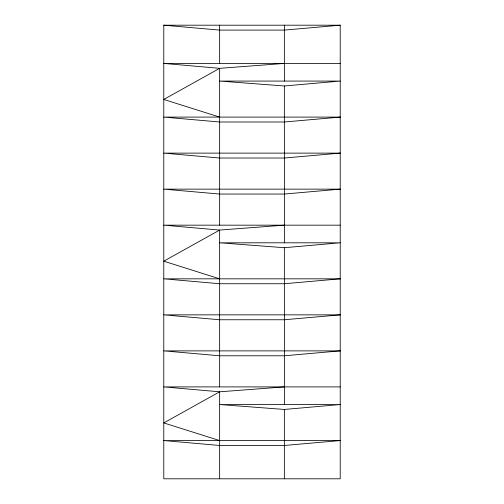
<?xml version="1.0" encoding="UTF-8"?>
<svg xmlns="http://www.w3.org/2000/svg" width="504" height="504" viewBox="0 0 504 504"><rect width="100%" height="100%" fill="white"/><g stroke="black" fill="none" stroke-linecap="round" stroke-linejoin="round"><path stroke-width="0.76" d="M340.219 25.2L284.351 30.101L219.649 30.101L163.781 25.2L163.781 478.8L340.219 478.8L340.219 25.2L163.781 25.2M284.351 85.976L340.219 81.075L219.649 81.075L284.351 85.976L284.407 242.808M284.351 247.71L340.219 242.808L219.649 242.808L284.351 247.71L284.407 404.548M284.351 409.45L340.219 404.548L219.649 404.548L284.351 409.45L284.351 478.8M284.351 25.2L284.351 63.428L219.649 68.33L163.781 63.428L340.219 63.428M284.351 225.168L219.649 230.07L163.781 225.168L340.219 225.168M284.351 386.902L219.649 391.803L163.781 386.902L340.219 386.902M219.649 117.098L163.781 99.452L219.649 68.33L219.649 225.168M219.649 278.832L163.781 261.192L219.649 230.07L219.649 386.902M219.649 440.572L163.781 422.925L219.649 391.803L219.649 478.8M284.351 63.428L284.407 81.075M219.649 25.2L219.649 63.428M340.219 117.098L284.351 121.999L219.649 121.999L163.781 117.098L340.219 117.098M340.219 153.121L284.351 158.023L219.649 158.023L163.781 153.121L340.219 153.121M340.219 189.145L284.351 194.046L219.649 194.046L163.781 189.145L340.219 189.145M340.219 278.832L284.351 283.733L219.649 283.733L163.781 278.832L340.219 278.832M340.219 314.855L284.351 319.757L219.649 319.757L163.781 314.855L340.219 314.855M340.219 350.879L284.351 355.78L219.649 355.78L163.781 350.879L340.219 350.879M340.219 440.572L284.351 445.473L219.649 445.473L163.781 440.572L340.219 440.572"/></g></svg>
